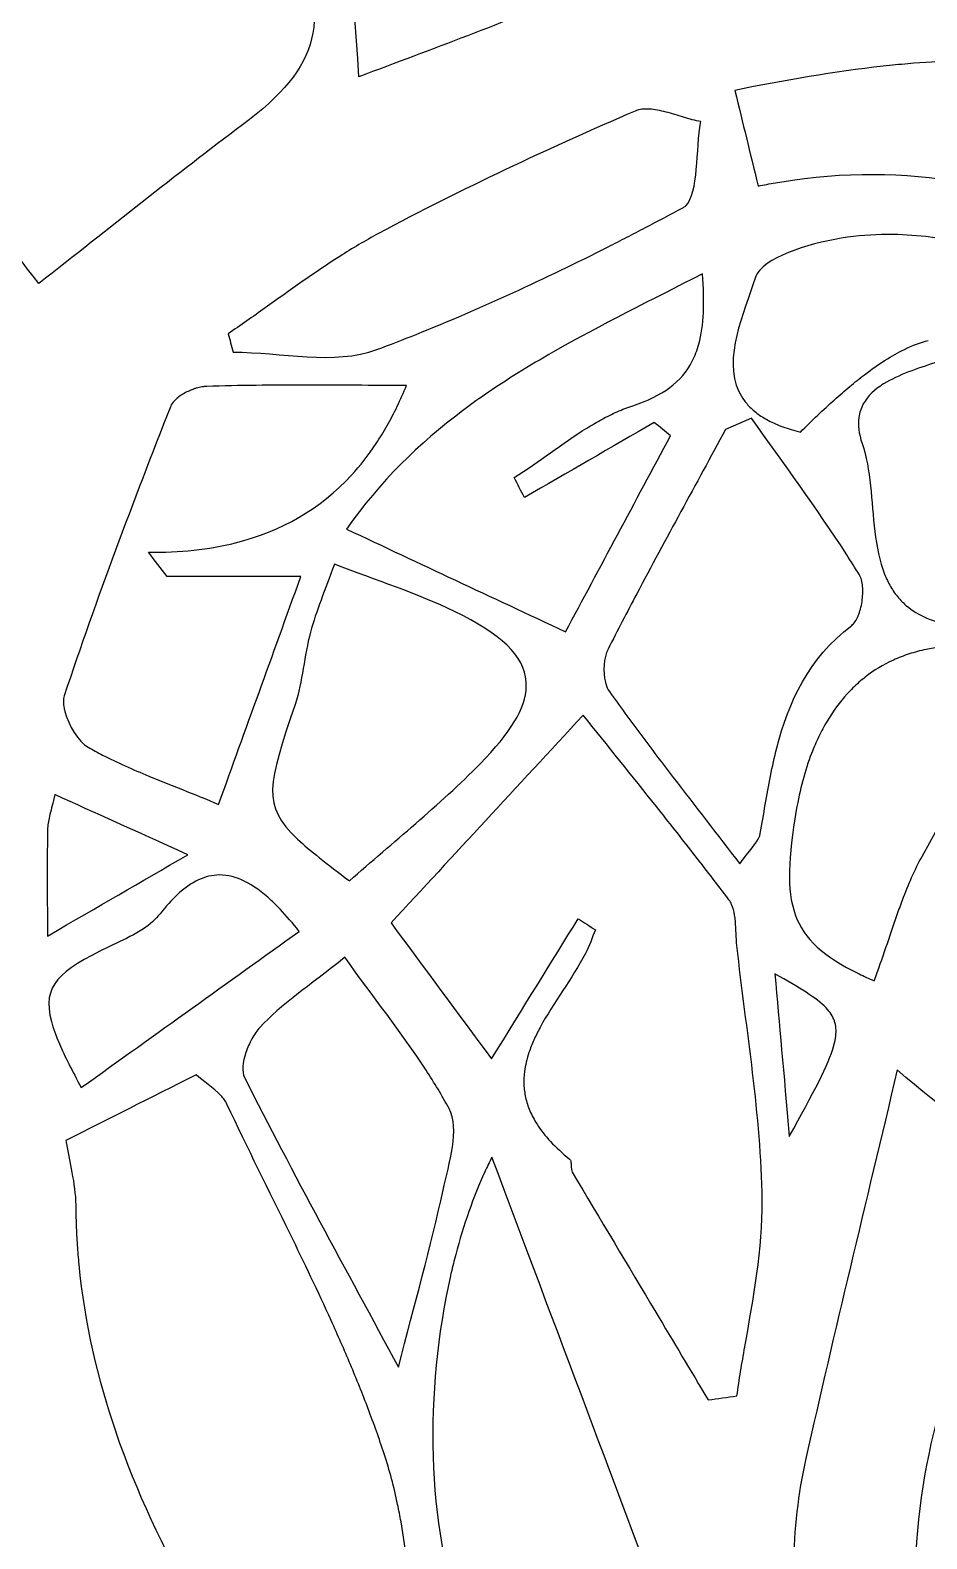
# Model space of a CAD drawing. Extents: x 0 to 430, y 0 to 430.
# Drawn here: x 188.38 to 214.98, y 298.8 to 343.55 of the extents above; entities that cross this region are included whole.
import ezdxf

# ---------------------------------------------------------------- set-up
doc = ezdxf.new("R2010")
doc.units = 0
doc.layers.add('Calque_1', color=7, linetype='CONTINUOUS')

msp = doc.modelspace()

# ---------------------------------------------------------------- linework, layer by layer
at = {"layer": 'Calque_1', "color": 7}
for points in [[(206.749, 341.21224)], [(214.11649, 337.48799)], [(208.31891, 336.32731)], [(204.78432, 323.23614)], [(193.98956, 318.49176)], [(197.71133, 316.05057)]]:
    msp.add_lwpolyline(points, close=True, dxfattribs=at)
for points in [[(207.242, 341.12334), (207.24148, 341.12334)], [(207.76238, 340.97038), (207.76186, 340.97038)], [(208.02128, 340.89698), (208.02076, 340.89698)], [(208.27294, 340.83967), (208.27294, 340.84018)], [(198.70813, 337.51895), (198.70761, 337.51843)], [(194.24897, 334.54859), (194.24897, 334.54807)], [(193.61387, 332.98727), (193.61335, 332.98727)], [(196.54771, 333.02253), (196.54754, 333.02317)], [(199.53874, 333.01401), (199.53822, 333.01401), (199.53822, 333.01453)], [(209.39999, 332.83609), (209.39999, 332.83557)], [(209.93794, 332.19013), (209.93845, 332.19013)], [(206.89265, 331.91311), (206.89213, 331.91259)], [(209.78032, 332.04648), (209.0057, 331.70955)], [(209.78006, 332.0465), (209.78032, 332.04648)], [(212.95892, 332.06246), (212.95892, 332.06195)], [(207.37272, 331.5183), (207.37272, 331.51882)], [(197.90473, 330.35061), (197.90525, 330.35061)], [(197.40085, 327.71187), (197.40123, 327.71187)], [(196.40715, 327.3461), (196.40663, 327.3461), (192.43892, 327.3461)], [(212.97625, 327.39666), (212.97625, 327.39718)], [(213.07735, 326.83132), (213.07735, 326.83184)], [(214.13865, 326.71292), (214.13865, 326.7124)], [(214.44199, 326.4225), (214.44251, 326.4225)], [(205.51908, 325.19367), (205.51908, 325.19316)], [(203.0925, 324.22372), (203.0925, 324.22423)], [(203.0955, 324.08626), (203.0955, 324.08677)], [(205.44058, 324.20769), (205.44058, 324.20717)], [(189.38274, 323.43417), (189.38274, 323.43365)], [(204.78425, 323.23611), (204.78373, 323.23559)], [(212.02153, 323.05787), (212.02153, 323.05735)], [(211.77348, 322.5964), (211.77348, 322.59588)], [(190.52482, 322.04772), (190.52534, 322.04772)], [(191.89838, 321.42605), (191.8989, 321.42605)], [(192.89522, 321.02504), (192.89574, 321.02504)], [(189.11101, 320.87556), (189.11079, 320.87556)], [(193.0503, 319.09324), (193.05082, 319.09376)], [(214.25602, 317.74914), (214.25602, 317.74966)], [(195.52796, 317.73884), (195.52745, 317.73884)], [(214.09014, 317.29129), (214.09014, 317.29181)], [(188.88621, 316.6784), (188.88673, 316.6784)], [(210.4713, 315.56115), (210.47072, 315.56115)], [(213.41318, 315.35343), (213.41369, 315.35343)], [(212.2634, 314.06099), (212.2634, 314.0615)], [(212.2799, 313.95092), (212.2799, 313.95143)], [(212.221, 313.4388), (212.221, 313.43932)], [(193.29789, 312.56285), (193.29813, 312.56294)], [(203.04068, 312.65949), (203.04068, 312.65898)], [(214.101, 312.70784), (214.10099, 312.70763)], [(203.07418, 311.89003), (203.07418, 311.88951)], [(203.29648, 311.2973), (203.29648, 311.29679)], [(189.43376, 310.61525), (189.43376, 310.61474)], [(202.07493, 310.11817), (202.07433, 310.11813)], [(204.41735, 309.98889), (204.41735, 309.98837)], [(204.42635, 309.88347), (204.42635, 309.88295)], [(189.61442, 309.67111), (189.61442, 309.6706)], [(201.86298, 309.68353), (201.86298, 309.68301)], [(189.77256, 307.51518), (189.77256, 307.51466)], [(200.86666, 306.6956), (200.86666, 306.69508)], [(197.8759, 303.97164), (197.8759, 303.97216)], [(198.403, 302.65699), (198.403, 302.65751)], [(208.48966, 302.92162), (208.49017, 302.92162)], [(190.91457, 301.96874), (190.91457, 301.96823)], [(198.87687, 301.32477), (198.87687, 301.32529)], [(199.2784, 299.81996), (199.2784, 299.82048)], [(199.37865, 299.30578), (199.37865, 299.30629)]]:
    msp.add_lwpolyline(points, dxfattribs=at)
for points in [[(0.14455, 214.99998), (0.14454, 333.66137), (96.33861, 429.85544), (215, 429.85545)], [(198.12373, 342.16574), (197.58214, 353.91549), (192.13418, 356.32975), (184.269, 354.62299)], [(196.08071, 346.61942), (197.35565, 343.84688), (196.99979, 342.48497), (194.67093, 340.74127)], [(204.45493, 344.65821), (202.42395, 343.75192), (200.32021, 343.00778), (198.12373, 342.16574)], [(213.68396, 342.48356), (212.22588, 342.32329), (210.76074, 342.06744), (209.28061, 341.76784)], [(214.41208, 342.55536), (214.16947, 342.53416), (213.92695, 342.51026), (213.68396, 342.48356)], [(215.83939, 342.64426), (215.36421, 342.62686), (214.88832, 342.59686), (214.41208, 342.55536)], [(209.28061, 341.76784), (209.53144, 340.7409), (209.71783, 339.97613), (209.97359, 338.92874)], [(206.32059, 341.15128), (203.73898, 340.04073), (201.18388, 338.84779), (198.70813, 337.51895)], [(206.74898, 341.21228), (206.59336, 341.22128), (206.44846, 341.20628), (206.32059, 341.15128)], [(206.9893, 341.18124), (206.9069, 341.19674), (206.82682, 341.20754), (206.749, 341.21224)], [(207.24148, 341.12334), (207.15598, 341.14594), (207.07171, 341.16574), (206.9893, 341.18124)], [(207.76186, 340.97038), (207.5881, 341.02238), (207.41281, 341.07818), (207.242, 341.12334)], [(194.67093, 340.74127), (192.6848, 339.25438), (190.75284, 337.69499), (188.62885, 336.03632)], [(208.02076, 340.89698), (207.93556, 340.91928), (207.84917, 340.94438), (207.76238, 340.97038)], [(207.82439, 338.34524), (208.21801, 338.72142), (208.12062, 340.01336), (208.27294, 340.83967)], [(208.27294, 340.84018), (208.19084, 340.85518), (208.10648, 340.87478), (208.02128, 340.89698)], [(188.62885, 336.03632), (187.75218, 337.18411), (186.86237, 338.34914), (185.97285, 339.51413)], [(210.99627, 339.10694), (212.85629, 339.37494), (214.63548, 339.31992), (216.33858, 338.97775)], [(209.97359, 338.92874), (210.14536, 338.96394), (210.31683, 338.99614), (210.48726, 339.02584)], [(210.48726, 339.02584), (210.65768, 339.05554), (210.82718, 339.08264), (210.99627, 339.10694)], [(207.73859, 338.28274), (207.76929, 338.29924), (207.79819, 338.32034), (207.82439, 338.34524)], [(206.63271, 337.69776), (207.00257, 337.89081), (207.37137, 338.08594), (207.73859, 338.28274)], [(198.70761, 337.51843), (198.51201, 337.41341), (198.31849, 337.304), (198.12729, 337.1908)], [(206.07616, 337.41147), (206.26175, 337.50687), (206.44779, 337.60123), (206.63271, 337.69776)], [(214.11649, 337.48796), (213.68885, 337.49946), (213.25207, 337.48196), (212.80495, 337.43116)], [(222.1067, 334.19155), (219.65201, 335.89577), (217.11, 337.40753), (214.11649, 337.48799)], [(198.12729, 337.1908), (197.93601, 337.07759), (197.74608, 336.96022), (197.55833, 336.84044)], [(199.82486, 334.52793), (201.7594, 335.30063), (203.65676, 336.18247), (205.5196, 337.12518)], [(205.5196, 337.12518), (205.70588, 337.21948), (205.89056, 337.31603), (206.07616, 337.41147)], [(212.80495, 337.43116), (211.88611, 337.32727), (210.50178, 336.97201), (210.0263, 336.43639)], [(197.55833, 336.84044), (196.80695, 336.36095), (196.08018, 335.83523), (195.3502, 335.31598)], [(208.31891, 336.32731), (206.80122, 335.54123), (205.30943, 334.81156), (203.898, 334.00704)], [(208.21453, 334.2432), (208.36559, 334.79394), (208.3899, 335.47631), (208.31891, 336.32731)], [(209.88213, 336.19609), (209.54627, 335.14819), (208.93048, 333.82898), (209.39999, 332.83609)], [(210.0263, 336.43639), (209.9585, 336.35999), (209.90892, 336.27966), (209.88213, 336.19609)], [(195.3502, 335.31598), (194.98515, 335.05632), (194.6192, 334.79861), (194.24897, 334.54859)], [(194.24897, 334.54807), (194.29847, 334.36564), (194.34827, 334.18318), (194.3978, 334.00082)], [(198.65956, 334.07782), (199.04955, 334.22328), (199.43793, 334.37338), (199.82486, 334.52793)], [(214.31131, 334.08303), (214.55712, 334.20265), (214.7929, 334.29092), (215.02083, 334.34865)], [(194.3978, 334.00082), (195.82793, 334.00082), (197.40411, 333.60986), (198.65956, 334.07782)], [(203.898, 334.00704), (203.19228, 333.60477), (202.50668, 333.18374), (201.84799, 332.72753)], [(208.02023, 333.7347), (208.09993, 333.89043), (208.16417, 334.05962), (208.21453, 334.2432)], [(213.12482, 333.32907), (213.54988, 333.6533), (213.94234, 333.90349), (214.31131, 334.08303)], [(206.25702, 332.41334), (207.13849, 332.70078), (207.70146, 333.11179), (208.02023, 333.7347)], [(215.21462, 333.68717), (214.72014, 333.51656), (214.14156, 333.3371), (213.69275, 333.05775)], [(193.46504, 332.97127), (193.41344, 332.96227), (193.35948, 332.94867), (193.30536, 332.93247)], [(193.61335, 332.98727), (193.56685, 332.98627), (193.51665, 332.98027), (193.46504, 332.97127)], [(195.07683, 333.01617), (194.58817, 333.01117), (194.1011, 333.00177), (193.61387, 332.98727)], [(196.54754, 333.02317), (196.05528, 333.02342), (195.56549, 333.02217), (195.07683, 333.01617)], [(199.53822, 333.01453), (198.52647, 333.01453), (197.53206, 333.02253), (196.54771, 333.02253)], [(198.96668, 331.82235), (199.17534, 332.19133), (199.36628, 332.58834), (199.53874, 333.01401)], [(212.22824, 332.58132), (212.3859, 332.72271), (212.53935, 332.85564), (212.68867, 332.98026)], [(212.68867, 332.98026), (212.83789, 333.10478), (212.98323, 333.22107), (213.12482, 333.32907)], [(213.69275, 333.05775), (213.62875, 333.01795), (213.56689, 332.97585), (213.50878, 332.93166)], [(192.83562, 332.71267), (192.69697, 332.61917), (192.58827, 332.50975), (192.54417, 332.39744)], [(192.9829, 332.80057), (192.9315, 332.77347), (192.88173, 332.74377), (192.83562, 332.71267)], [(193.14206, 332.87447), (193.08786, 332.85227), (193.03441, 332.82767), (192.9829, 332.80057)], [(193.19686, 332.89357), (193.17886, 332.88657), (193.16006, 332.88177), (193.14206, 332.87447)], [(193.22376, 332.90357), (193.21476, 332.90057), (193.20586, 332.89757), (193.19686, 332.89357)], [(193.30536, 332.93247), (193.27826, 332.92447), (193.25096, 332.91317), (193.22376, 332.90357)], [(201.84799, 332.72753), (201.62843, 332.57546), (201.41226, 332.41984), (201.19894, 332.25934)], [(209.39999, 332.83557), (209.44469, 332.74117), (209.49929, 332.64968), (209.56483, 332.56169)], [(209.56483, 332.56169), (209.59763, 332.51759), (209.63333, 332.47419), (209.6718, 332.43198)], [(211.74196, 332.13173), (211.90857, 332.29004), (212.07066, 332.44), (212.22824, 332.58132)], [(213.50878, 332.93166), (213.27612, 332.75474), (213.09583, 332.54069), (213.00752, 332.2733)], [(192.54417, 332.39744), (191.42898, 329.55873), (190.34711, 326.70427), (189.38674, 323.81089)], [(201.19894, 332.25934), (199.91885, 331.29634), (198.75537, 330.17091), (197.76349, 328.75103)], [(205.33615, 332.00871), (205.48528, 332.08981), (205.63598, 332.16497), (205.78935, 332.23299)], [(205.78935, 332.23299), (205.94273, 332.30099), (206.09834, 332.36158), (206.25702, 332.41334)], [(209.6718, 332.43198), (209.7103, 332.38978), (209.7514, 332.34828), (209.79583, 332.30796)], [(209.79583, 332.30796), (209.84023, 332.26766), (209.88733, 332.22836), (209.93794, 332.19013)], [(209.93845, 332.19013), (210.03969, 332.11373), (210.15363, 332.04154), (210.28158, 331.97413)], [(211.22726, 331.63047), (211.40371, 331.80613), (211.57526, 331.97332), (211.74196, 332.13173)], [(213.00752, 332.2733), (212.98542, 332.2064), (212.96892, 332.13631), (212.95892, 332.06246)], [(214.83841, 319.04519), (217.26984, 323.45993), (219.74986, 327.84946), (222.31341, 332.18857)], [(198.64009, 331.29009), (198.75349, 331.46056), (198.86237, 331.63787), (198.96668, 331.82235)], [(202.73838, 330.2822), (203.46734, 330.73908), (204.1641, 331.29556), (204.8938, 331.74981)], [(206.89213, 331.91259), (205.60734, 331.17203), (204.32263, 330.43138), (203.03758, 329.69051)], [(204.8938, 331.74981), (205.03961, 331.84061), (205.18715, 331.92773), (205.33615, 332.00871)], [(209.0057, 331.70955), (208.12765, 330.08385), (207.23559, 328.46482), (206.37175, 326.83182)], [(207.37272, 331.51882), (207.21271, 331.65013), (207.05292, 331.78158), (206.89265, 331.91311)], [(212.60056, 327.993), (211.71018, 329.37476), (210.72475, 330.69803), (209.78006, 332.0465)], [(210.28158, 331.97413), (210.34578, 331.94033), (210.41334, 331.90783), (210.48467, 331.87643)], [(210.48467, 331.87643), (210.55587, 331.84513), (210.63033, 331.81523), (210.70895, 331.78653)], [(210.70895, 331.78653), (210.86616, 331.72913), (211.03855, 331.67681), (211.22726, 331.63047)], [(212.95892, 332.06195), (212.92912, 331.84037), (212.95692, 331.58641), (213.05862, 331.29248)], [(197.90525, 330.35061), (198.16858, 330.63614), (198.41326, 330.94914), (198.64009, 331.29009)], [(204.25921, 325.70522), (205.27046, 327.59332), (206.32153, 329.55585), (207.37272, 331.5183)], [(213.05862, 331.29248), (213.19079, 330.91124), (213.25813, 330.48273), (213.30615, 330.03778)], [(194.46308, 328.34505), (195.83756, 328.68881), (196.98314, 329.35128), (197.90473, 330.35061)], [(203.03758, 329.69051), (202.93798, 329.88768), (202.83821, 330.08502), (202.73838, 330.2822)], [(213.30615, 330.03778), (213.35415, 329.5928), (213.38265, 329.13135), (213.43741, 328.68437)], [(197.76349, 328.75103), (199.96735, 327.71753), (202.00229, 326.76333), (204.25921, 325.70522)], [(213.43741, 328.68437), (213.49211, 328.23743), (213.57293, 327.80504), (213.72524, 327.41779)], [(191.88236, 328.06441), (192.34995, 328.06041), (192.79907, 328.08141), (193.22905, 328.12801)], [(192.43892, 327.3461), (192.25319, 327.58568), (192.06809, 327.82483), (191.88236, 328.06441)], [(193.22905, 328.12801), (193.65916, 328.17461), (194.07039, 328.24683), (194.46308, 328.34505)], [(197.40123, 327.71187), (197.12195, 326.93135), (196.86234, 326.32751), (196.69275, 325.69959)], [(200.96705, 326.30989), (199.85622, 326.85024), (198.66376, 327.22179), (197.40085, 327.71187)], [(212.97625, 327.39718), (212.8533, 327.59719), (212.72779, 327.79561), (212.60056, 327.993)], [(193.96699, 320.58734), (194.78732, 322.86001), (195.52856, 324.91187), (196.40715, 327.3461)], [(213.07235, 327.04991), (213.06015, 327.18855), (213.02895, 327.31067), (212.97625, 327.39666)], [(213.72524, 327.41779), (213.77604, 327.28869), (213.83466, 327.16464), (213.90301, 327.04675)], [(206.37175, 326.83182), (206.0838, 326.28748), (205.79925, 325.742), (205.51908, 325.19367)], [(213.05565, 326.60394), (213.06705, 326.67984), (213.07435, 326.75616), (213.07735, 326.83132)], [(213.07735, 326.83184), (213.08035, 326.90684), (213.07835, 326.98065), (213.07235, 327.04991)], [(213.90301, 327.04675), (213.97141, 326.92887), (214.04937, 326.81732), (214.13865, 326.71292)], [(214.13865, 326.7124), (214.18325, 326.6603), (214.23085, 326.61033), (214.28128, 326.56202)], [(203.0925, 324.22423), (203.0388, 324.99577), (202.3359, 325.64404), (200.96705, 326.30989)], [(212.94196, 326.17865), (212.99406, 326.30351), (213.03286, 326.45214), (213.05565, 326.60394)], [(214.28128, 326.56202), (214.33188, 326.51352), (214.38509, 326.46692), (214.44199, 326.4225)], [(214.44251, 326.4225), (214.78328, 326.15676), (215.24108, 325.96679), (215.86103, 325.88403)], [(210.52707, 322.26054), (210.87866, 323.63232), (211.45944, 324.90561), (212.74864, 325.89442)], [(212.74864, 325.89442), (212.78654, 325.92342), (212.82174, 325.96352), (212.85406, 326.01173)], [(212.85406, 326.01173), (212.88636, 326.05993), (212.91586, 326.11621), (212.94196, 326.17865)], [(196.69275, 325.69959), (196.50183, 324.99346), (196.46495, 324.24137), (196.2349, 323.5514)], [(205.51908, 325.19316), (205.39025, 324.94107), (205.35991, 324.52363), (205.44058, 324.20769)], [(214.21416, 324.96521), (214.13626, 324.93511), (214.05922, 324.90281), (213.9842, 324.86861)], [(214.69992, 325.12128), (214.53229, 325.07768), (214.37013, 325.02558), (214.21416, 324.96521)], [(214.95624, 325.18018), (214.86954, 325.16278), (214.78367, 325.14298), (214.69992, 325.12128)], [(216.3701, 325.27368), (215.8614, 325.30058), (215.39045, 325.26768), (214.95624, 325.18018)], [(213.9842, 324.86861), (213.68373, 324.73146), (213.40628, 324.56183), (213.15169, 324.3627)], [(201.73176, 321.79751), (202.61901, 322.7017), (203.07672, 323.43867), (203.0955, 324.08626)], [(203.0955, 324.08677), (203.0965, 324.13287), (203.09609, 324.17847), (203.0925, 324.22372)], [(205.44058, 324.20717), (205.44358, 324.19397), (205.44958, 324.18287), (205.45298, 324.16997)], [(205.45298, 324.16997), (205.47918, 324.08067), (205.51358, 323.99886), (205.55892, 323.93536)], [(212.96463, 324.20767), (212.84305, 324.10077), (212.72716, 323.98613), (212.61684, 323.86505)], [(213.15169, 324.3627), (213.08809, 324.313), (213.02537, 324.26105), (212.96463, 324.20767)], [(189.38674, 323.81089), (189.35304, 323.70942), (189.35484, 323.57807), (189.38274, 323.43417)], [(205.55892, 323.93536), (205.86575, 323.50599), (206.17742, 323.08038), (206.49374, 322.65637)], [(212.61684, 323.86505), (212.39603, 323.62272), (212.19785, 323.35311), (212.02153, 323.05787)], [(189.38274, 323.43365), (189.38574, 323.41845), (189.39174, 323.40205), (189.39564, 323.38665)], [(189.39564, 323.38665), (189.39864, 323.37345), (189.40264, 323.35975), (189.40654, 323.34635)], [(189.40654, 323.34635), (189.51235, 322.93121), (189.80575, 322.44715), (190.09539, 322.28078)], [(196.2349, 323.5514), (195.43912, 321.16497), (195.23083, 320.57151), (196.3109, 319.55527)], [(204.78373, 323.23559), (202.78366, 321.07296), (200.96698, 319.1089), (199.08124, 317.07008)], [(206.95679, 320.51951), (206.23118, 321.43088), (205.50193, 322.33449), (204.78432, 323.23614)], [(212.02153, 323.05735), (211.93343, 322.90984), (211.85061, 322.75612), (211.77348, 322.5964)], [(190.09539, 322.28078), (190.23654, 322.19978), (190.37941, 322.12243), (190.52482, 322.04772)], [(206.49374, 322.65637), (206.81007, 322.23236), (207.13068, 321.81025), (207.45441, 321.3872)], [(210.34, 321.42751), (210.3958, 321.70829), (210.45675, 321.98618), (210.52707, 322.26054)], [(211.77348, 322.59588), (211.69638, 322.43614), (211.62426, 322.27058), (211.55799, 322.09927)], [(190.52534, 322.04772), (190.96146, 321.82367), (191.41743, 321.62415), (191.89838, 321.42605)], [(197.84621, 318.31607), (199.13428, 319.46059), (200.51071, 320.55291), (201.73176, 321.79751)], [(211.55799, 322.09927), (211.3589, 321.58476), (211.20894, 321.01969), (211.10583, 320.41255)], [(191.8989, 321.42605), (192.2195, 321.294), (192.55114, 321.16248), (192.89522, 321.02504)], [(207.45441, 321.3872), (208.10194, 320.54097), (208.76226, 319.69235), (209.4269, 318.82353)], [(210.03821, 319.72478), (210.13781, 320.29416), (210.22837, 320.86597), (210.34, 321.42751)], [(192.89574, 321.02504), (193.23996, 320.88754), (193.59642, 320.74378), (193.96699, 320.58734)], [(189.11079, 320.87556), (189.05579, 320.63202), (189.00317, 320.44702), (188.96351, 320.2911)], [(193.05082, 319.09376), (191.44234, 319.82112), (190.32424, 320.32678), (189.11101, 320.87556)], [(208.04045, 319.14543), (207.6815, 319.60599), (207.3196, 320.0638), (206.95679, 320.51951)], [(188.96351, 320.2911), (188.92381, 320.13518), (188.89731, 320.00825), (188.89421, 319.88079)], [(211.10583, 320.41255), (210.63141, 317.61793), (210.87125, 316.57963), (212.96876, 315.55806)], [(188.89421, 319.88079), (188.87371, 319.00951), (188.88621, 318.13685), (188.88621, 316.6784)], [(196.3109, 319.55527), (196.49091, 319.38589), (196.70671, 319.2044), (196.96151, 319.0013)], [(209.4269, 318.82353), (209.70477, 319.22225), (209.93213, 319.42892), (210.01291, 319.63588)], [(210.01291, 319.63588), (210.02441, 319.66548), (210.03301, 319.69458), (210.03821, 319.72478)], [(188.88673, 316.6784), (190.46556, 317.59395), (191.56638, 318.23259), (193.0503, 319.09324)], [(209.10705, 317.75482), (208.75577, 318.22178), (208.39944, 318.68491), (208.04045, 319.14543)], [(196.96151, 319.0013), (197.2163, 318.79819), (197.51014, 318.57341), (197.84621, 318.31607)], [(214.25602, 317.74966), (214.42638, 318.20142), (214.61213, 318.63445), (214.83841, 319.04519)], [(193.98956, 318.49176), (193.57425, 318.48776), (193.16302, 318.29844), (192.74105, 317.90679)], [(195.52745, 317.73884), (194.99211, 318.23572), (194.48792, 318.49683), (193.98956, 318.49176)], [(192.74105, 317.90679), (192.57226, 317.75013), (192.40209, 317.56096), (192.22894, 317.33835)], [(209.18565, 317.62149), (209.16365, 317.66929), (209.13785, 317.71389), (209.10705, 317.75482)], [(214.09014, 317.29181), (214.14444, 317.44623), (214.19929, 317.59871), (214.25602, 317.74914)], [(192.22894, 317.33835), (192.09765, 317.16955), (191.92715, 317.02634), (191.73698, 316.89962)], [(195.79823, 317.47064), (195.70723, 317.56634), (195.6171, 317.65609), (195.52796, 317.73884)], [(196.35737, 316.82055), (196.16641, 317.0622), (195.98039, 317.27911), (195.79823, 317.47064)], [(209.27665, 317.30265), (209.25785, 317.41762), (209.22975, 317.52587), (209.18565, 317.62149)], [(209.29835, 317.12592), (209.29335, 317.18622), (209.28605, 317.24516), (209.27665, 317.30265)], [(191.73698, 316.89962), (191.67368, 316.85742), (191.60759, 316.81702), (191.54061, 316.77817)], [(199.08124, 317.07008), (200.06623, 315.73774), (201.05362, 314.40168), (202.06297, 313.03673)], [(202.06297, 313.03673), (203.01733, 314.57889), (203.82631, 315.88608), (204.63542, 317.19359)], [(204.63542, 317.19359), (204.80473, 317.08444), (204.97408, 316.97581), (205.1434, 316.86647)], [(205.1434, 316.86647), (205.0468, 316.63039), (204.97048, 316.38325), (204.85039, 316.15954)], [(209.34335, 316.39625), (209.31815, 316.6268), (209.32035, 316.88488), (209.29835, 317.12592)], [(213.76561, 316.342), (213.87581, 316.66526), (213.9815, 316.98228), (214.09014, 317.29129)], [(189.89007, 312.18414), (192.15109, 313.80501), (194.23995, 315.30273), (196.35737, 316.82055)], [(191.54061, 316.77817), (191.27228, 316.62246), (190.97997, 316.49002), (190.70862, 316.35908)], [(190.70862, 316.35908), (189.23992, 315.65025), (188.71654, 315.21931), (189.00537, 314.14164)], [(197.71129, 316.05057), (196.627, 315.17711), (195.82156, 314.65304), (195.19052, 313.96853)], [(200.12256, 312.70194), (199.39404, 313.81918), (198.53624, 314.88661), (197.71133, 316.05057)], [(204.85039, 316.15954), (204.45589, 315.4233), (203.89863, 314.70051), (203.50319, 313.96484)], [(210.09369, 308.84529), (210.06299, 311.36512), (209.61825, 313.87997), (209.34335, 316.39625)], [(213.41369, 315.35343), (213.54061, 315.68884), (213.65538, 316.01858), (213.76561, 316.342)], [(210.47072, 315.56115), (210.60529, 314.04103), (210.72715, 312.66715), (210.89809, 310.73509)], [(211.99265, 314.54881), (211.70535, 314.85339), (211.20266, 315.14172), (210.4713, 315.56115)], [(212.96876, 315.55806), (213.10847, 315.49006), (213.25664, 315.42185), (213.41318, 315.35343)], [(212.2345, 314.16589), (212.1877, 314.30235), (212.10758, 314.42696), (211.99265, 314.54881)], [(189.00537, 314.14164), (189.05787, 313.9457), (189.13717, 313.72859), (189.24256, 313.48432)], [(195.19052, 313.96853), (195.10882, 313.88003), (195.02858, 313.76468), (194.95694, 313.63625)], [(203.50319, 313.96484), (203.43729, 313.84223), (203.37566, 313.7193), (203.32025, 313.59587)], [(212.221, 313.43932), (212.2732, 313.63283), (212.2932, 313.80022), (212.2799, 313.95092)], [(212.2634, 314.0615), (212.2554, 314.0973), (212.2462, 314.1318), (212.2345, 314.16589)], [(212.2799, 313.95143), (212.2769, 313.98893), (212.2709, 314.02543), (212.2634, 314.06099)], [(189.24256, 313.48432), (189.40065, 313.11792), (189.61752, 312.69055), (189.89007, 312.18414)], [(194.95694, 313.63625), (194.88534, 313.50781), (194.82253, 313.36626), (194.77504, 313.22491)], [(203.32025, 313.59587), (203.26475, 313.4723), (203.21542, 313.34844), (203.17349, 313.2238)], [(210.89809, 310.73509), (211.61531, 312.04132), (212.06407, 312.85768), (212.221, 313.4388)], [(194.77504, 313.22491), (194.68004, 312.9422), (194.64726, 312.66054), (194.73374, 312.48851)], [(203.17349, 313.2238), (203.11069, 313.03706), (203.06463, 312.8493), (203.04068, 312.65949)], [(193.29813, 312.56294), (191.93019, 311.87323), (190.69037, 311.24863), (189.43376, 310.61525)], [(194.03324, 311.95255), (193.81367, 312.19314), (193.49996, 312.37662), (193.29789, 312.56285)], [(194.73374, 312.48851), (196.17662, 309.61865), (197.73319, 306.80548), (199.30245, 303.88749)], [(200.8021, 311.56247), (200.59408, 311.95129), (200.36538, 312.32953), (200.12256, 312.70194)], [(203.04068, 312.65898), (203.02478, 312.53261), (203.01858, 312.40511), (203.02358, 312.27709)], [(214.10099, 312.70763), (213.1562, 308.7195), (212.23897, 304.95724), (211.38746, 301.17965)], [(217.60776, 309.6486), (216.6545, 310.6807), (215.49492, 311.52231), (214.101, 312.70784)], [(194.21411, 311.69055), (194.16941, 311.78545), (194.10632, 311.87244), (194.03324, 311.95255)], [(203.02358, 312.27709), (203.02658, 312.21299), (203.03158, 312.1489), (203.04008, 312.08434)], [(203.04008, 312.08434), (203.04808, 312.01974), (203.05958, 311.95508), (203.07418, 311.89003)], [(196.08738, 307.84686), (195.46079, 309.12807), (194.82012, 310.404), (194.21411, 311.69055)], [(200.62537, 309.1404), (200.80071, 309.93865), (201.12678, 310.95591), (200.8021, 311.56247)], [(203.07418, 311.88951), (203.08878, 311.82461), (203.10688, 311.75959), (203.12798, 311.69418)], [(203.12798, 311.69418), (203.14918, 311.62848), (203.17318, 311.56254), (203.20138, 311.49626)], [(203.20138, 311.49626), (203.22948, 311.43016), (203.26108, 311.364), (203.29648, 311.2973)], [(203.29648, 311.29679), (203.33188, 311.23019), (203.37128, 311.16346), (203.4143, 311.09628)], [(203.4143, 311.09628), (203.62993, 310.75959), (203.94403, 310.41489), (204.38065, 310.06069)], [(189.43376, 310.61474), (189.43776, 310.59094), (189.44276, 310.56624), (189.44716, 310.54234)], [(189.44716, 310.54234), (189.44916, 310.53234), (189.45116, 310.52294), (189.45216, 310.51344)], [(189.45216, 310.51344), (189.49986, 310.23847), (189.56071, 309.95744), (189.61442, 309.67111)], [(202.07433, 310.11813), (202.00183, 309.97682), (201.93131, 309.83197), (201.86298, 309.68353)], [(207.59501, 295.44103), (205.80232, 300.20765), (204.01421, 304.96162), (202.07493, 310.11817)], [(204.38065, 310.06069), (204.39065, 310.05269), (204.39855, 310.04229), (204.40445, 310.03019)], [(204.40445, 310.03019), (204.41045, 310.01799), (204.41445, 310.00419), (204.41735, 309.98889)], [(204.41735, 309.98837), (204.42335, 309.95747), (204.42535, 309.92107), (204.42635, 309.88347)], [(204.42635, 309.88295), (204.42835, 309.80725), (204.42835, 309.72601), (204.46045, 309.67159)], [(189.61442, 309.6706), (189.67462, 309.34939), (189.72341, 309.02276), (189.72656, 308.69598)], [(201.86298, 309.68301), (201.52105, 308.94018), (201.23181, 308.11107), (200.99946, 307.22993)], [(204.46045, 309.67159), (205.2831, 308.28608), (206.11147, 306.904), (206.93833, 305.52094)], [(199.30245, 303.88749), (199.78797, 305.78925), (200.25473, 307.45441), (200.62537, 309.1404)], [(209.57744, 304.49258), (209.83173, 305.94453), (210.11113, 307.39682), (210.09369, 308.84529)], [(189.72656, 308.69598), (189.72856, 308.49687), (189.73356, 308.29908), (189.74106, 308.10222)], [(189.74106, 308.10222), (189.74906, 307.90535), (189.75936, 307.70986), (189.77256, 307.51518)], [(189.77256, 307.51466), (189.78576, 307.32015), (189.80146, 307.12671), (189.82006, 306.93433)], [(197.30694, 305.27286), (196.91618, 306.13625), (196.5051, 306.99271), (196.08738, 307.84686)], [(214.63947, 298.04776), (214.80359, 301.6145), (215.79546, 304.88347), (217.82945, 307.85646)], [(200.99946, 307.22993), (200.95296, 307.05367), (200.90856, 306.87578), (200.86666, 306.6956)], [(189.82006, 306.93433), (189.98777, 305.20121), (190.37132, 303.55358), (190.91457, 301.96874)], [(200.84556, 306.59798), (200.07266, 303.19447), (200.1202, 299.16185), (201.21918, 296.28905)], [(200.84956, 306.61708), (200.84856, 306.61108), (200.84656, 306.60428), (200.84556, 306.59798)], [(200.86666, 306.69508), (200.86066, 306.66938), (200.85546, 306.64288), (200.84956, 306.61708)], [(197.8759, 303.97216), (197.69267, 304.40789), (197.50232, 304.84117), (197.30694, 305.27286)], [(206.93833, 305.52094), (207.4561, 304.65485), (207.97177, 303.78765), (208.48966, 302.92162)], [(209.45394, 303.76704), (209.49344, 304.00898), (209.53504, 304.25061), (209.57744, 304.49258)], [(198.403, 302.65751), (198.2356, 303.0983), (198.05906, 303.53606), (197.8759, 303.97164)], [(209.34335, 303.04099), (209.37705, 303.28288), (209.41445, 303.52508), (209.45394, 303.76704)], [(189.40637, 292.14869), (187.38823, 295.63369), (186.63779, 299.33536), (186.16316, 303.07929)], [(208.49017, 302.92162), (208.77448, 302.96122), (209.05905, 303.00112), (209.34335, 303.04099)], [(198.87687, 301.32529), (198.72884, 301.77245), (198.5704, 302.2162), (198.403, 302.65699)], [(190.91457, 301.96823), (192.12167, 298.4469), (194.11694, 295.23802), (196.28168, 292.10371)], [(199.2784, 299.82048), (199.17078, 300.33159), (199.03954, 300.83338), (198.87687, 301.32477)], [(211.38746, 301.17965), (211.15386, 300.14235), (211.04235, 299.06257), (211.01281, 297.99845)], [(199.37865, 299.30629), (199.34765, 299.47853), (199.31425, 299.64969), (199.2784, 299.81996)], [(199.96673, 293.89887), (199.77622, 295.76166), (199.68935, 297.5819), (199.37865, 299.30578)]]:
    msp.add_open_spline(points, degree=3, dxfattribs=at)

doc.saveas('drawing.dxf')
